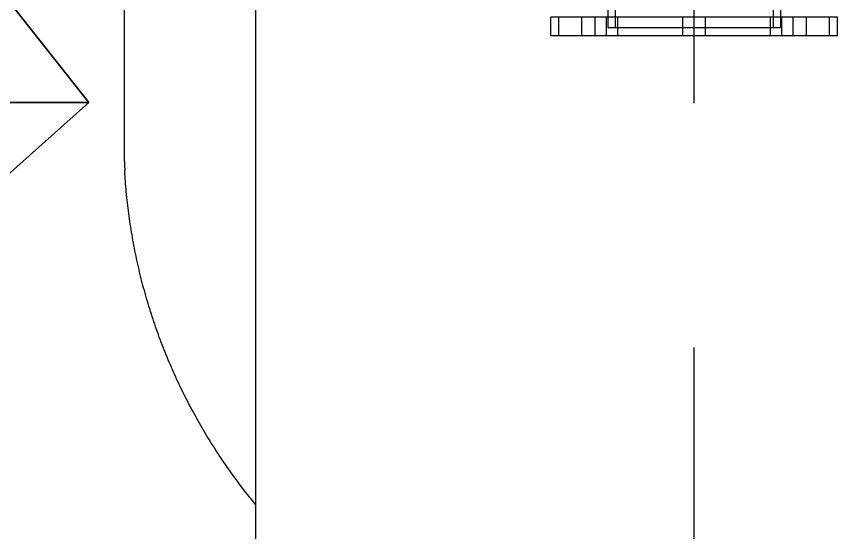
# Model space of a CAD drawing. Header units: metres. Extents: x 0 to 63075, y 0 to 44550.
# Drawn here: x 40643 to 41443, y 29946 to 30449 of the extents above; entities that cross this region are included whole.
import ezdxf

# ---------------------------------------------------------------- set-up
doc = ezdxf.new("R2010")
doc.units = ezdxf.units.M
doc.header["$LTSCALE"] = 75
doc.linetypes.add('CENTER2', pattern=[28.575, 19.05, -3.175, 3.175, -3.175])
for name, color, linetype in [('SC1', 7, 'CENTER2'), ('SDM', 7, 'Continuous'), ('SL1', 8, 'Continuous')]:
    doc.layers.add(name, color=color, linetype=linetype)

# ---------------------------------------------------------------- blocks, each defined once
blk = doc.blocks.new('A$Cf33ee68d')
at = {"layer": 'SL1', "extrusion": (2.28848e-17, 1, 0)}
for p, q in [((16527, 2799.63), (17030.21, 2161.57)), ((17030.21, 2161.57), (16527, 2799.63)), ((17065.03, 2103.9), (17065.03, 2618.9)), ((17193.03, 1553.9), (17193.03, 2511.9)), ((17030.21, 2161.57), (16912.9, 2161.57)), ((16912.9, 2161.57), (17030.21, 2161.57)), ((17030.21, 2161.57), (16948.16, 2088.28)), ((16948.16, 2088.28), (17030.21, 2161.57)), ((17065.03, 2103.9), (17065.03, 2099.79)), ((17065.03, 2099.79), (17065.25, 2095.7))]:
    blk.add_line(p, q, dxfattribs=at)
at = {"layer": 'SL1', "extrusion": (-1.9916e-16, 1, 0)}
for p, q in [((17542.99, 2456.44), (17542.99, 2234.44)), ((17697.07, 2456.44), (17697.07, 2234.44)), ((17535.88, 2271.24), (17535.88, 2244.44)), ((17704.18, 2271.24), (17704.18, 2244.44)), ((17566.56, 2244.44), (17480.33, 2244.44)), ((17480.33, 2226.44), (17480.33, 2244.44)), ((17488.28, 2226.44), (17488.28, 2244.44)), ((17510.48, 2226.44), (17510.48, 2244.44)), ((17523.61, 2226.44), (17523.61, 2244.44)), ((17534.68, 2226.44), (17534.68, 2244.44)), ((17535.88, 2244.44), (17535.88, 2234.44)), ((17545.81, 2226.44), (17545.81, 2244.44)), ((17759.73, 2244.44), (17566.56, 2244.44)), ((17608.93, 2226.44), (17608.93, 2244.44)), ((17631.13, 2226.44), (17631.13, 2244.44)), ((17694.24, 2226.44), (17694.24, 2244.44)), ((17704.18, 2244.44), (17704.18, 2234.44)), ((17705.37, 2226.44), (17705.37, 2244.44)), ((17716.44, 2226.44), (17716.44, 2244.44)), ((17729.58, 2226.44), (17729.58, 2244.44)), ((17751.78, 2226.44), (17751.78, 2244.44)), ((17759.73, 2226.44), (17759.73, 2244.44)), ((17535.88, 2234.44), (17620.03, 2234.44)), ((17620.03, 2234.44), (17704.18, 2234.44)), ((17566.56, 2226.44), (17480.33, 2226.44)), ((17759.73, 2226.44), (17566.56, 2226.44))]:
    blk.add_line(p, q, dxfattribs=at)
at = {"layer": 'SL1'}
blk.add_open_spline([(17193.03, 1769.87), (17190.99, 1772.33), (17188.97, 1774.81), (17182.56, 1782.81), (17178.26, 1788.39), (17169.88, 1799.72), (17165.79, 1805.46), (17157.84, 1817.09), (17153.97, 1822.99), (17146.47, 1834.92), (17142.83, 1840.95), (17135.78, 1853.15), (17132.37, 1859.32), (17125.78, 1871.78), (17122.61, 1878.08), (17116.5, 1890.78), (17113.57, 1897.19), (17107.95, 1910.11), (17105.26, 1916.63), (17100.13, 1929.75), (17097.69, 1936.37), (17093.07, 1949.68), (17090.88, 1956.38), (17086.76, 1969.86), (17084.82, 1976.63), (17081.22, 1990.26), (17079.54, 1997.1), (17076.45, 2010.85), (17075.04, 2017.76), (17072.47, 2031.62), (17071.32, 2038.57), (17069.27, 2052.51), (17068.39, 2059.51), (17066.87, 2073.52), (17066.25, 2080.54), (17065.57, 2090.28), (17065.4, 2092.99), (17065.25, 2095.7)], degree=3, knots=[486.611161, 486.611161, 486.611161, 486.611161, 496.198265, 496.198265, 517.337217, 517.337217, 538.476169, 538.476169, 559.615122, 559.615122, 580.754074, 580.754074, 601.893027, 601.893027, 623.031979, 623.031979, 644.170931, 644.170931, 665.309884, 665.309884, 686.448836, 686.448836, 707.587788, 707.587788, 728.726741, 728.726741, 749.865693, 749.865693, 771.004646, 771.004646, 792.143598, 792.143598, 813.28255, 813.28255, 834.421503, 834.421503, 842.565963, 842.565963, 842.565963, 842.565963], dxfattribs=at)

msp = doc.modelspace()

# ---------------------------------------------------------------- linework, layer by layer
at = {"layer": 'SC1'}
msp.add_line((41302.95, 28697.43), (41302.95, 42325.17), dxfattribs=at)

# ---------------------------------------------------------------- block references
at = {"layer": 'SDM'}
msp.add_blockref('A$Cf33ee68d', (23682.93, 28203.37), dxfattribs=at)

doc.saveas('drawing.dxf')
